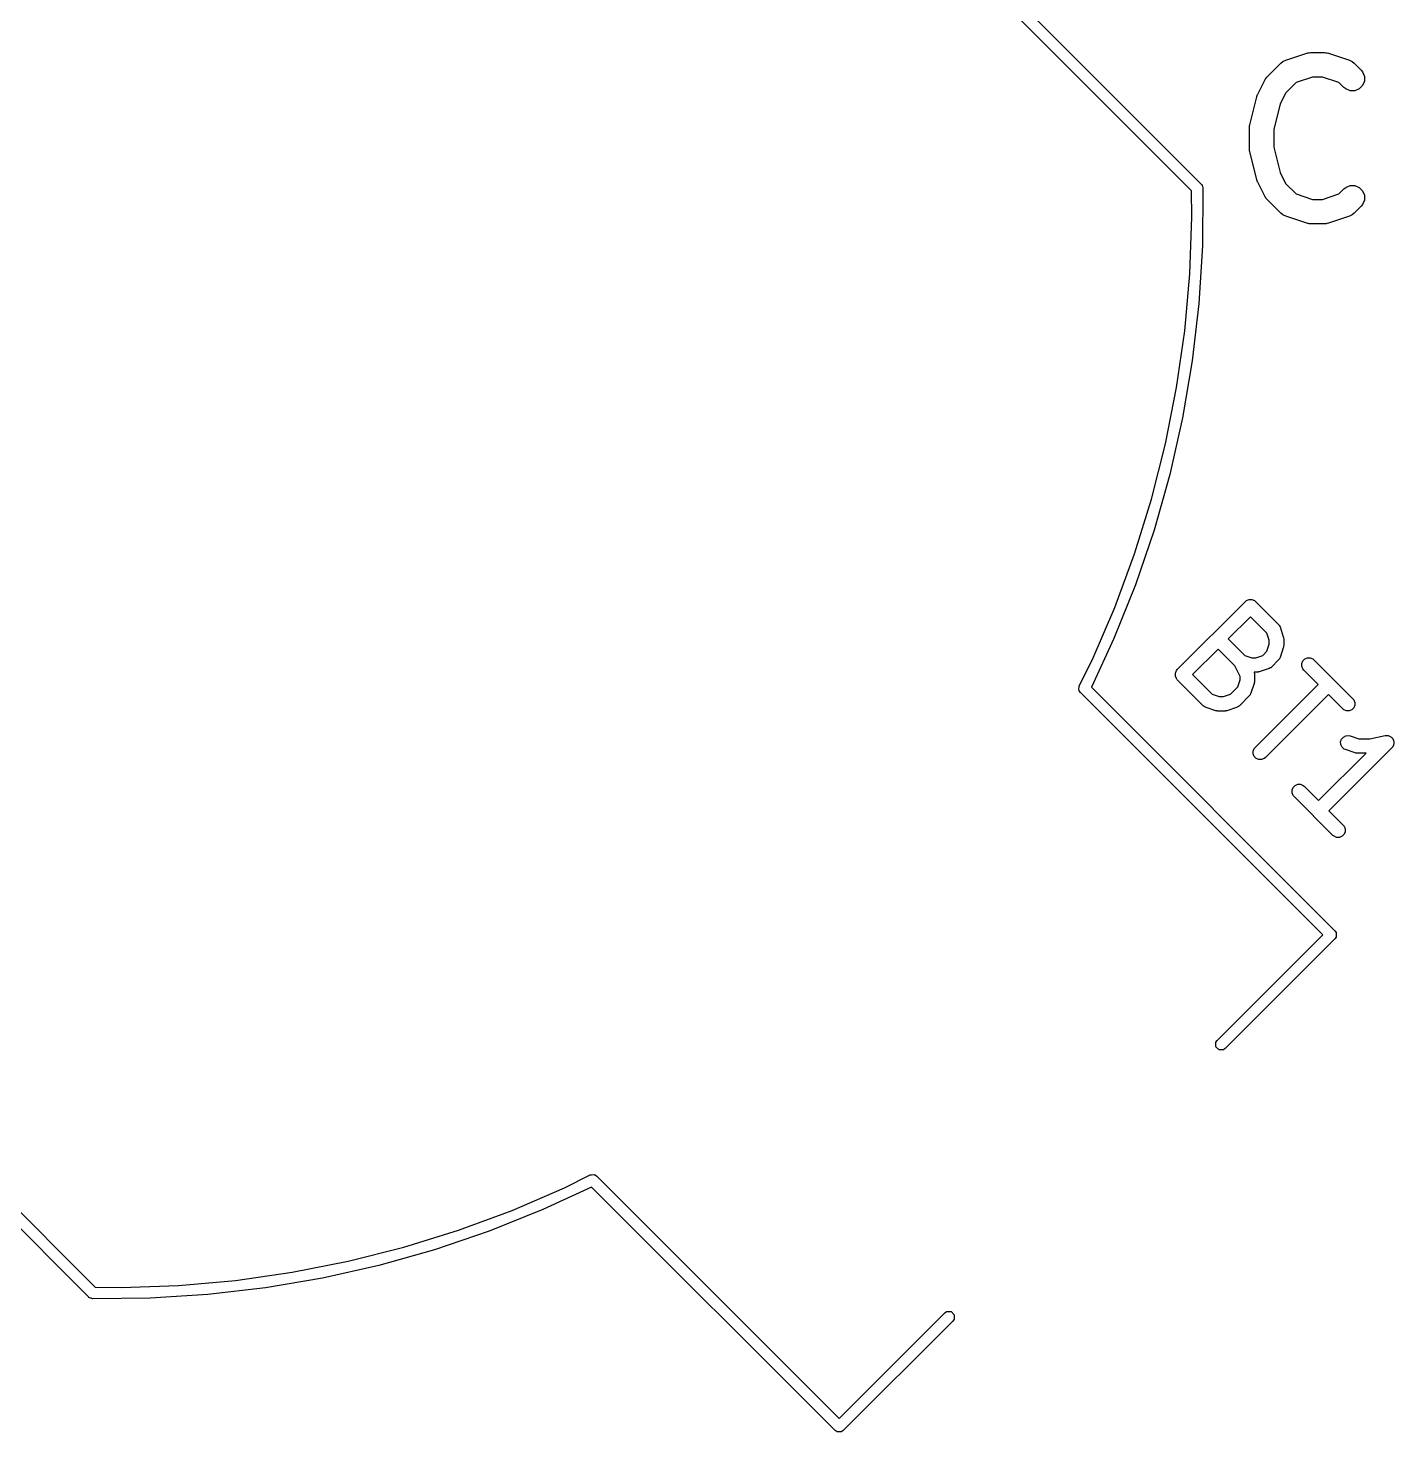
# Model space of a CAD drawing. Extents: x 0.05 to 1.97, y 0.05 to 3.57.
# Drawn here: x 1.001 to 1.56, y 1.524 to 2.098 of the extents above; entities that cross this region are included whole.
import ezdxf

# ---------------------------------------------------------------- set-up
doc = ezdxf.new("R2010")
doc.units = 0
doc.header["$MEASUREMENT"] = 0
doc.layers.add('BLACK', color=7, linetype='CONTINUOUS')

msp = doc.modelspace()

# ---------------------------------------------------------------- linework, layer by layer
at = {"layer": 'BLACK', "linetype": 'CONTINUOUS'}
for p, q in [((1.47688, 2.03132), (1.36725, 2.14095)), ((1.3699, 2.14499), (1.48089, 2.03399)), ((1.50774, 2.07773), (1.51346, 2.08344)), ((1.51346, 2.08344), (1.51421, 2.08406)), ((1.51421, 2.08406), (1.51438, 2.08413)), ((1.51438, 2.08413), (1.51452, 2.08425)), ((1.51452, 2.08425), (1.51541, 2.08465)), ((1.51541, 2.08465), (1.52398, 2.08751)), ((1.52398, 2.08751), (1.52447, 2.08762)), ((1.52447, 2.08762), (1.52459, 2.08767)), ((1.52459, 2.08767), (1.52477, 2.08768)), ((1.52477, 2.08768), (1.52494, 2.08772)), ((1.52494, 2.08772), (1.52507, 2.08771)), ((1.52507, 2.08771), (1.52556, 2.08776)), ((1.52556, 2.08776), (1.53128, 2.08776)), ((1.53128, 2.08776), (1.53177, 2.08771)), ((1.53177, 2.08771), (1.5319, 2.08772)), ((1.5319, 2.08772), (1.53208, 2.08768)), ((1.53208, 2.08768), (1.53225, 2.08767)), ((1.53225, 2.08767), (1.53238, 2.08762)), ((1.53238, 2.08762), (1.53286, 2.08751)), ((1.53286, 2.08751), (1.54143, 2.08465)), ((1.54143, 2.08465), (1.54233, 2.08425)), ((1.54233, 2.08425), (1.54246, 2.08413)), ((1.54246, 2.08413), (1.54263, 2.08406)), ((1.54263, 2.08406), (1.54339, 2.08344)), ((1.54339, 2.08344), (1.54624, 2.08058)), ((1.50733, 2.07726), (1.50743, 2.07734)), ((1.50743, 2.07734), (1.50774, 2.07773)), ((1.52638, 2.07776), (1.51969, 2.07554)), ((1.53047, 2.07776), (1.52638, 2.07776)), ((1.53715, 2.07554), (1.53047, 2.07776)), ((1.54624, 2.08058), (1.54686, 2.07983)), ((1.54686, 2.07983), (1.54761, 2.07802)), ((1.54761, 2.07802), (1.54761, 2.07607)), ((1.50395, 2.07071), (1.50681, 2.07643)), ((1.50681, 2.07643), (1.50707, 2.07685)), ((1.50707, 2.07685), (1.50712, 2.07697)), ((1.50712, 2.07697), (1.50723, 2.07711)), ((1.50723, 2.07711), (1.50733, 2.07726)), ((1.51969, 2.07554), (1.51539, 2.07123)), ((1.53917, 2.07351), (1.53715, 2.07554)), ((1.53993, 2.07289), (1.53917, 2.07351)), ((1.54173, 2.07214), (1.53993, 2.07289)), ((1.54368, 2.07214), (1.54173, 2.07214)), ((1.54548, 2.07289), (1.54368, 2.07214)), ((1.54686, 2.07427), (1.54548, 2.07289)), ((1.54761, 2.07607), (1.54686, 2.07427)), ((1.50071, 2.05826), (1.50357, 2.06969)), ((1.50357, 2.06969), (1.5036, 2.06976)), ((1.5036, 2.0698), (1.50375, 2.0702)), ((1.5036, 2.06976), (1.5036, 2.0698)), ((1.50375, 2.0702), (1.5039, 2.07061)), ((1.5039, 2.07061), (1.50392, 2.07064)), ((1.50392, 2.07064), (1.50395, 2.07071)), ((1.51314, 2.06673), (1.51056, 2.05643)), ((1.51539, 2.07123), (1.51314, 2.06673)), ((1.50056, 2.05705), (1.50058, 2.05722)), ((1.50056, 2.04848), (1.50056, 2.05705)), ((1.50057, 2.05729), (1.50062, 2.05766)), ((1.50058, 2.05722), (1.50057, 2.05729)), ((1.50062, 2.05766), (1.50066, 2.05802)), ((1.50066, 2.05802), (1.50069, 2.05809)), ((1.50069, 2.05809), (1.50071, 2.05826)), ((1.51056, 2.05643), (1.51056, 2.04909)), ((1.51056, 2.04909), (1.51314, 2.03879)), ((1.50058, 2.04831), (1.50056, 2.04848)), ((1.50057, 2.04823), (1.50058, 2.04831)), ((1.50062, 2.04787), (1.50057, 2.04823)), ((1.50066, 2.0475), (1.50062, 2.04787)), ((1.50069, 2.04743), (1.50066, 2.0475)), ((1.50071, 2.04726), (1.50069, 2.04743)), ((1.50357, 2.03584), (1.50071, 2.04726)), ((1.51314, 2.03879), (1.51539, 2.0343)), ((1.48089, 2.03399), (1.48112, 2.03384)), ((1.48112, 2.03384), (1.48124, 2.03348)), ((1.48124, 2.03348), (1.48142, 2.03322)), ((1.48159, 2.03246), (1.48136, 2.00881)), ((1.48142, 2.03322), (1.48142, 2.03297)), ((1.48142, 2.03297), (1.48159, 2.03246)), ((1.48159, 2.03246), (1.48159, 2.03246)), ((1.5036, 2.03576), (1.50357, 2.03584)), ((1.5036, 2.03573), (1.5036, 2.03576)), ((1.50375, 2.03532), (1.5036, 2.03573)), ((1.5039, 2.03491), (1.50375, 2.03532)), ((1.50392, 2.03488), (1.5039, 2.03491)), ((1.50395, 2.03481), (1.50392, 2.03488)), ((1.50681, 2.0291), (1.50395, 2.03481)), ((1.51539, 2.0343), (1.51969, 2.02999)), ((1.53715, 2.02999), (1.53917, 2.03201)), ((1.53917, 2.03201), (1.53993, 2.03263)), ((1.53993, 2.03263), (1.54173, 2.03338)), ((1.54173, 2.03338), (1.54368, 2.03338)), ((1.54368, 2.03338), (1.54548, 2.03263)), ((1.54548, 2.03263), (1.54686, 2.03126)), ((1.47706, 2.02068), (1.47688, 2.03132)), ((1.50707, 2.02868), (1.50681, 2.0291)), ((1.50712, 2.02856), (1.50707, 2.02868)), ((1.50723, 2.02842), (1.50712, 2.02856)), ((1.50733, 2.02827), (1.50723, 2.02842)), ((1.50743, 2.02818), (1.50733, 2.02827)), ((1.50774, 2.0278), (1.50743, 2.02818)), ((1.51346, 2.02208), (1.50774, 2.0278)), ((1.51969, 2.02999), (1.52638, 2.02776)), ((1.52638, 2.02776), (1.53047, 2.02776)), ((1.53047, 2.02776), (1.53715, 2.02999)), ((1.54686, 2.0257), (1.54624, 2.02494)), ((1.54686, 2.03126), (1.54761, 2.02945)), ((1.54761, 2.0275), (1.54686, 2.0257)), ((1.54761, 2.02945), (1.54761, 2.0275)), ((1.47621, 1.99729), (1.47706, 2.02068)), ((1.51421, 2.02146), (1.51346, 2.02208)), ((1.51438, 2.02139), (1.51421, 2.02146)), ((1.51452, 2.02128), (1.51438, 2.02139)), ((1.51541, 2.02088), (1.51452, 2.02128)), ((1.52398, 2.01802), (1.51541, 2.02088)), ((1.54143, 2.02088), (1.53286, 2.01802)), ((1.54233, 2.02128), (1.54143, 2.02088)), ((1.54246, 2.02139), (1.54233, 2.02128)), ((1.54263, 2.02146), (1.54246, 2.02139)), ((1.54339, 2.02208), (1.54263, 2.02146)), ((1.54624, 2.02494), (1.54339, 2.02208)), ((1.02601, 1.57911), (0.58911, 2.01601)), ((0.59312, 2.01868), (1.02868, 1.58312)), ((1.52447, 2.01791), (1.52398, 2.01802)), ((1.52459, 2.01786), (1.52447, 2.01791)), ((1.52477, 2.01784), (1.52459, 2.01786)), ((1.52494, 2.0178), (1.52477, 2.01784)), ((1.52507, 2.01781), (1.52494, 2.0178)), ((1.52556, 2.01776), (1.52507, 2.01781)), ((1.53128, 2.01776), (1.52556, 2.01776)), ((1.53177, 2.01781), (1.53128, 2.01776)), ((1.5319, 2.0178), (1.53177, 2.01781)), ((1.53208, 2.01784), (1.5319, 2.0178)), ((1.53225, 2.01786), (1.53208, 2.01784)), ((1.53238, 2.01791), (1.53225, 2.01786)), ((1.53286, 2.01802), (1.53238, 2.01791)), ((1.48136, 2.00881), (1.47988, 1.98522)), ((1.47413, 1.97398), (1.47621, 1.99729)), ((1.47988, 1.98522), (1.47715, 1.96173)), ((1.47081, 1.95082), (1.47413, 1.97398)), ((1.47715, 1.96173), (1.47318, 1.93842)), ((1.46628, 1.92786), (1.47081, 1.95082)), ((1.47318, 1.93842), (1.46799, 1.91536)), ((1.46053, 1.90517), (1.46628, 1.92786)), ((1.46799, 1.91536), (1.46158, 1.8926)), ((1.4536, 1.88282), (1.46053, 1.90517)), ((1.46158, 1.8926), (1.45397, 1.87021)), ((1.44549, 1.86087), (1.4536, 1.88282)), ((1.45397, 1.87021), (1.4452, 1.84826)), ((1.43623, 1.83938), (1.44549, 1.86087)), ((1.4711, 1.83558), (1.49894, 1.86342)), ((1.49894, 1.86342), (1.49938, 1.86379)), ((1.49938, 1.86379), (1.50001, 1.86404)), ((1.50001, 1.86404), (1.50045, 1.86423)), ((1.50045, 1.86423), (1.5016, 1.86423)), ((1.5016, 1.86423), (1.5016, 1.86423)), ((1.5016, 1.86423), (1.50266, 1.86379)), ((1.50266, 1.86379), (1.50311, 1.86342)), ((1.50311, 1.86342), (1.51239, 1.85414)), ((1.50102, 1.85715), (1.49194, 1.84807)), ((1.50772, 1.85046), (1.50102, 1.85715)), ((1.51239, 1.85414), (1.51276, 1.85369)), ((1.51276, 1.85369), (1.5128, 1.85359)), ((1.5128, 1.85359), (1.51287, 1.85351)), ((1.51287, 1.85351), (1.5131, 1.85298)), ((1.4452, 1.84826), (1.43599, 1.82835)), ((1.49194, 1.84807), (1.49864, 1.84137)), ((1.50868, 1.84759), (1.50772, 1.85046)), ((1.5131, 1.85298), (1.51443, 1.84901)), ((1.51443, 1.84901), (1.5145, 1.84872)), ((1.5145, 1.84872), (1.51453, 1.84865)), ((1.51453, 1.84865), (1.51454, 1.84855)), ((1.51454, 1.84855), (1.51456, 1.84844)), ((1.51456, 1.84844), (1.51455, 1.84837)), ((1.51455, 1.84837), (1.51458, 1.84807)), ((1.51458, 1.84807), (1.51458, 1.84542)), ((1.48777, 1.8439), (1.47736, 1.83349)), ((1.49462, 1.83704), (1.48777, 1.8439)), ((1.50606, 1.84137), (1.50772, 1.84304)), ((1.50772, 1.84304), (1.50868, 1.8459)), ((1.50868, 1.8459), (1.50868, 1.84759)), ((1.51443, 1.84449), (1.5131, 1.84051)), ((1.5145, 1.84477), (1.51443, 1.84449)), ((1.51453, 1.84485), (1.5145, 1.84477)), ((1.51454, 1.84495), (1.51453, 1.84485)), ((1.51456, 1.84505), (1.51454, 1.84495)), ((1.51458, 1.84542), (1.51455, 1.84513)), ((1.51455, 1.84513), (1.51456, 1.84505)), ((1.43103, 1.82889), (1.43623, 1.83938)), ((1.49675, 1.83279), (1.49462, 1.83704)), ((1.49864, 1.84137), (1.5015, 1.84042)), ((1.5015, 1.84042), (1.5032, 1.84042)), ((1.5032, 1.84042), (1.50606, 1.84137)), ((1.50919, 1.8363), (1.50911, 1.83623)), ((1.50929, 1.83634), (1.50919, 1.8363)), ((1.50974, 1.83671), (1.50929, 1.83634)), ((1.51239, 1.83936), (1.50974, 1.83671)), ((1.51276, 1.8398), (1.51239, 1.83936)), ((1.5128, 1.8399), (1.51276, 1.8398)), ((1.51287, 1.83998), (1.5128, 1.8399)), ((1.5131, 1.84051), (1.51287, 1.83998)), ((1.52199, 1.83804), (1.52243, 1.83911)), ((1.52199, 1.83689), (1.52199, 1.83804)), ((1.52243, 1.83583), (1.52199, 1.83689)), ((1.52243, 1.83911), (1.52325, 1.83992)), ((1.52325, 1.83992), (1.52431, 1.84036)), ((1.52431, 1.84036), (1.52546, 1.84036)), ((1.52546, 1.84036), (1.52653, 1.83992)), ((1.52653, 1.83992), (1.52697, 1.83956)), ((1.52697, 1.83956), (1.54288, 1.82365)), ((1.47029, 1.83407), (1.47073, 1.83513)), ((1.47029, 1.83292), (1.47029, 1.83407)), ((1.47073, 1.83185), (1.47029, 1.83292)), ((1.47073, 1.83513), (1.4711, 1.83558)), ((1.4711, 1.8314), (1.47073, 1.83185)), ((1.4817, 1.8208), (1.4711, 1.8314)), ((1.47736, 1.83349), (1.48539, 1.82547)), ((1.49579, 1.82846), (1.49675, 1.83132)), ((1.49675, 1.83132), (1.49675, 1.83279)), ((1.50368, 1.83452), (1.50245, 1.83452)), ((1.50245, 1.83452), (1.50255, 1.83427)), ((1.50255, 1.83427), (1.50255, 1.83417)), ((1.50255, 1.83417), (1.50259, 1.83407)), ((1.50259, 1.83407), (1.50265, 1.83349)), ((1.50265, 1.83084), (1.50262, 1.83055)), ((1.50262, 1.83055), (1.50263, 1.83047)), ((1.50265, 1.83349), (1.50265, 1.83084)), ((1.50397, 1.83454), (1.50368, 1.83452)), ((1.50404, 1.83454), (1.50397, 1.83454)), ((1.50415, 1.83456), (1.50404, 1.83454)), ((1.50425, 1.83457), (1.50415, 1.83456)), ((1.50432, 1.8346), (1.50425, 1.83457)), ((1.50461, 1.83467), (1.50432, 1.8346)), ((1.50859, 1.83599), (1.50461, 1.83467)), ((1.50911, 1.83623), (1.50859, 1.83599)), ((1.5228, 1.83538), (1.52243, 1.83583)), ((1.52866, 1.82951), (1.5228, 1.83538)), ((1.43082, 1.82745), (1.43097, 1.82845)), ((1.43097, 1.82717), (1.43082, 1.82745)), ((1.43097, 1.82875), (1.43102, 1.8288)), ((1.43097, 1.82845), (1.43097, 1.82875)), ((1.43097, 1.82694), (1.43097, 1.82717)), ((1.43148, 1.82617), (1.43097, 1.82694)), ((1.43102, 1.8288), (1.43103, 1.82889)), ((1.43103, 1.82889), (1.43103, 1.82889)), ((1.53053, 1.72712), (1.43148, 1.82617)), ((1.43599, 1.82835), (1.53554, 1.72879)), ((1.48539, 1.82547), (1.48825, 1.82451)), ((1.48994, 1.82451), (1.4928, 1.82547)), ((1.4928, 1.82547), (1.49579, 1.82846)), ((1.50083, 1.82522), (1.50046, 1.82478)), ((1.50087, 1.82532), (1.50083, 1.82522)), ((1.50094, 1.8254), (1.50087, 1.82532)), ((1.50117, 1.82593), (1.50094, 1.8254)), ((1.5025, 1.82991), (1.50117, 1.82593)), ((1.50256, 1.83019), (1.5025, 1.82991)), ((1.50259, 1.83026), (1.50256, 1.83019)), ((1.5026, 1.83037), (1.50259, 1.83026)), ((1.50263, 1.83047), (1.5026, 1.83037)), ((1.50291, 1.80376), (1.52866, 1.82951)), ((1.53284, 1.82534), (1.50709, 1.79959)), ((1.53871, 1.81947), (1.53284, 1.82534)), ((1.48215, 1.82043), (1.4817, 1.8208)), ((1.48225, 1.82039), (1.48215, 1.82043)), ((1.48233, 1.82032), (1.48225, 1.82039)), ((1.48286, 1.82008), (1.48233, 1.82032)), ((1.48683, 1.81876), (1.48286, 1.82008)), ((1.48825, 1.82451), (1.48994, 1.82451)), ((1.49533, 1.82008), (1.49135, 1.81876)), ((1.49586, 1.82032), (1.49533, 1.82008)), ((1.49594, 1.82039), (1.49586, 1.82032)), ((1.49604, 1.82043), (1.49594, 1.82039)), ((1.49648, 1.8208), (1.49604, 1.82043)), ((1.50046, 1.82478), (1.49648, 1.8208)), ((1.53915, 1.81911), (1.53871, 1.81947)), ((1.54022, 1.81866), (1.53915, 1.81911)), ((1.54243, 1.81911), (1.54137, 1.81866)), ((1.54325, 1.81992), (1.54243, 1.81911)), ((1.54288, 1.82365), (1.54325, 1.8232)), ((1.54325, 1.8232), (1.54369, 1.82214)), ((1.54369, 1.82098), (1.54325, 1.81992)), ((1.54369, 1.82214), (1.54369, 1.82098)), ((1.48712, 1.81869), (1.48683, 1.81876)), ((1.48719, 1.81866), (1.48712, 1.81869)), ((1.4873, 1.81865), (1.48719, 1.81866)), ((1.4874, 1.81863), (1.4873, 1.81865)), ((1.48748, 1.81864), (1.4874, 1.81863)), ((1.48777, 1.81861), (1.48748, 1.81864)), ((1.49042, 1.81861), (1.48777, 1.81861)), ((1.49071, 1.81864), (1.49042, 1.81861)), ((1.49079, 1.81863), (1.49071, 1.81864)), ((1.49089, 1.81865), (1.49079, 1.81863)), ((1.49099, 1.81866), (1.49089, 1.81865)), ((1.49107, 1.81869), (1.49099, 1.81866)), ((1.49135, 1.81876), (1.49107, 1.81869)), ((1.54137, 1.81866), (1.54022, 1.81866)), ((1.53823, 1.80711), (1.53898, 1.80799)), ((1.53898, 1.80799), (1.54001, 1.8085)), ((1.54001, 1.8085), (1.54116, 1.80858)), ((1.54116, 1.80858), (1.54173, 1.80845)), ((1.54173, 1.80845), (1.54525, 1.80728)), ((1.54978, 1.80728), (1.55612, 1.80855)), ((1.55612, 1.80855), (1.55612, 1.80855)), ((1.55612, 1.80855), (1.55613, 1.80855)), ((1.55613, 1.80855), (1.5567, 1.80861)), ((1.55613, 1.80855), (1.55613, 1.80855)), ((1.5567, 1.80861), (1.55699, 1.80855)), ((1.55699, 1.80855), (1.55728, 1.80855)), ((1.55728, 1.80855), (1.55755, 1.80844)), ((1.55755, 1.80844), (1.55783, 1.80838)), ((1.55783, 1.80838), (1.55807, 1.80822)), ((1.55807, 1.80822), (1.55834, 1.80811)), ((1.55834, 1.80811), (1.55855, 1.8079)), ((1.55855, 1.8079), (1.55879, 1.80774)), ((1.55879, 1.80774), (1.55895, 1.8075)), ((1.50211, 1.80225), (1.50255, 1.80332)), ((1.50211, 1.8011), (1.50211, 1.80225)), ((1.50255, 1.80332), (1.50291, 1.80376)), ((1.55879, 1.80356), (1.53304, 1.77781)), ((1.53786, 1.80602), (1.53823, 1.80711)), ((1.53795, 1.80487), (1.53786, 1.80602)), ((1.53846, 1.80384), (1.53795, 1.80487)), ((1.53933, 1.80309), (1.53846, 1.80384)), ((1.53986, 1.80285), (1.53933, 1.80309)), ((1.54384, 1.80153), (1.53986, 1.80285)), ((1.54525, 1.80728), (1.54978, 1.80728)), ((1.55916, 1.80401), (1.55879, 1.80357)), ((1.55879, 1.80357), (1.55879, 1.80357)), ((1.55879, 1.80357), (1.55879, 1.80357)), ((1.55879, 1.80357), (1.55879, 1.80356)), ((1.55895, 1.8075), (1.55916, 1.80729)), ((1.55916, 1.80729), (1.55927, 1.80703)), ((1.55927, 1.80428), (1.55916, 1.80401)), ((1.55927, 1.80703), (1.55943, 1.80679)), ((1.55943, 1.80453), (1.55927, 1.80428)), ((1.55943, 1.80679), (1.55949, 1.8065)), ((1.55949, 1.80481), (1.55943, 1.80453)), ((1.55949, 1.8065), (1.5596, 1.80623)), ((1.5596, 1.80508), (1.55949, 1.80481)), ((1.5596, 1.80623), (1.5596, 1.80594)), ((1.5596, 1.80594), (1.55965, 1.80566)), ((1.55965, 1.80566), (1.5596, 1.80537)), ((1.5596, 1.80537), (1.5596, 1.80508)), ((1.50255, 1.80004), (1.50211, 1.8011)), ((1.50336, 1.79922), (1.50255, 1.80004)), ((1.50443, 1.79878), (1.50336, 1.79922)), ((1.50558, 1.79878), (1.50443, 1.79878)), ((1.50664, 1.79922), (1.50558, 1.79878)), ((1.50709, 1.79959), (1.50664, 1.79922)), ((1.52886, 1.78199), (1.54825, 1.80137)), ((1.54412, 1.80146), (1.54384, 1.80153)), ((1.54419, 1.80143), (1.54412, 1.80146)), ((1.5443, 1.80142), (1.54419, 1.80143)), ((1.5444, 1.8014), (1.5443, 1.80142)), ((1.54448, 1.8014), (1.5444, 1.8014)), ((1.54477, 1.80137), (1.54448, 1.8014)), ((1.54825, 1.80137), (1.54477, 1.80137)), ((1.51801, 1.78634), (1.51845, 1.78741)), ((1.51801, 1.78519), (1.51801, 1.78634)), ((1.51845, 1.78413), (1.51801, 1.78519)), ((1.51845, 1.78741), (1.51927, 1.78822)), ((1.51927, 1.78822), (1.52033, 1.78866)), ((1.52033, 1.78866), (1.52149, 1.78866)), ((1.52149, 1.78866), (1.52255, 1.78822)), ((1.52255, 1.78822), (1.523, 1.78786)), ((1.523, 1.78786), (1.52886, 1.78199)), ((1.51882, 1.78368), (1.51845, 1.78413)), ((1.53473, 1.76777), (1.51882, 1.78368)), ((1.53304, 1.77781), (1.5389, 1.77195)), ((1.53518, 1.7674), (1.53473, 1.76777)), ((1.53927, 1.76822), (1.53846, 1.7674)), ((1.5389, 1.77195), (1.53927, 1.7715)), ((1.53927, 1.7715), (1.53971, 1.77044)), ((1.53971, 1.76928), (1.53927, 1.76822)), ((1.53971, 1.77044), (1.53971, 1.76928)), ((1.53624, 1.76696), (1.53518, 1.7674)), ((1.53739, 1.76696), (1.53624, 1.76696)), ((1.53846, 1.7674), (1.53739, 1.76696)), ((1.53554, 1.72879), (1.53605, 1.72803)), ((1.53605, 1.72803), (1.53605, 1.72622)), ((1.48738, 1.68397), (1.53053, 1.72712)), ((1.53554, 1.72545), (1.49072, 1.68063)), ((1.53605, 1.72622), (1.53554, 1.72545)), ((1.48687, 1.68321), (1.48738, 1.68397)), ((1.48687, 1.6814), (1.48687, 1.68321)), ((1.48815, 1.68012), (1.48687, 1.6814)), ((1.48996, 1.68012), (1.48815, 1.68012)), ((1.49072, 1.68063), (1.48996, 1.68012)), ((1.23165, 1.62401), (1.21174, 1.6148)), ((1.22062, 1.62377), (1.23111, 1.62897)), ((1.23111, 1.62897), (1.2312, 1.62898)), ((1.2312, 1.62898), (1.23125, 1.62903)), ((1.23125, 1.62903), (1.23155, 1.62903)), ((1.23155, 1.62903), (1.23255, 1.62918)), ((1.33121, 1.52446), (1.23165, 1.62401)), ((1.23255, 1.62918), (1.23283, 1.62903)), ((1.23283, 1.62903), (1.23306, 1.62903)), ((1.23306, 1.62903), (1.23383, 1.62852)), ((1.23383, 1.62852), (1.33288, 1.52947)), ((1.19913, 1.61451), (1.22062, 1.62377)), ((1.17718, 1.6064), (1.19913, 1.61451)), ((1.21174, 1.6148), (1.18979, 1.60603)), ((1.15483, 1.59947), (1.17718, 1.6064)), ((1.18979, 1.60603), (1.1674, 1.59842)), ((1.13214, 1.59372), (1.15483, 1.59947)), ((1.1674, 1.59842), (1.14464, 1.59201)), ((1.10918, 1.58919), (1.13214, 1.59372)), ((1.14464, 1.59201), (1.12158, 1.58682)), ((1.06271, 1.58379), (1.08602, 1.58587)), ((1.08602, 1.58587), (1.10918, 1.58919)), ((1.12158, 1.58682), (1.09827, 1.58285)), ((1.02616, 1.57888), (1.02601, 1.57911)), ((1.02652, 1.57876), (1.02616, 1.57888)), ((1.02678, 1.57858), (1.02652, 1.57876)), ((1.02703, 1.57858), (1.02678, 1.57858)), ((1.02754, 1.57841), (1.02703, 1.57858)), ((1.05119, 1.57864), (1.02754, 1.57841)), ((1.02754, 1.57841), (1.02754, 1.57841)), ((1.02868, 1.58312), (1.03932, 1.58294)), ((1.03932, 1.58294), (1.06271, 1.58379)), ((1.07478, 1.58012), (1.05119, 1.57864)), ((1.09827, 1.58285), (1.07478, 1.58012)), ((1.33288, 1.52947), (1.37603, 1.57262)), ((1.37603, 1.57262), (1.37679, 1.57313)), ((1.37679, 1.57313), (1.3786, 1.57313)), ((1.3786, 1.57313), (1.37988, 1.57185)), ((1.37937, 1.56928), (1.33455, 1.52446)), ((1.37988, 1.57004), (1.37937, 1.56928)), ((1.37988, 1.57185), (1.37988, 1.57004)), ((1.33197, 1.52395), (1.33121, 1.52446)), ((1.33378, 1.52395), (1.33197, 1.52395)), ((1.33455, 1.52446), (1.33378, 1.52395))]:
    msp.add_line(p, q, dxfattribs=at)

doc.saveas('drawing.dxf')
